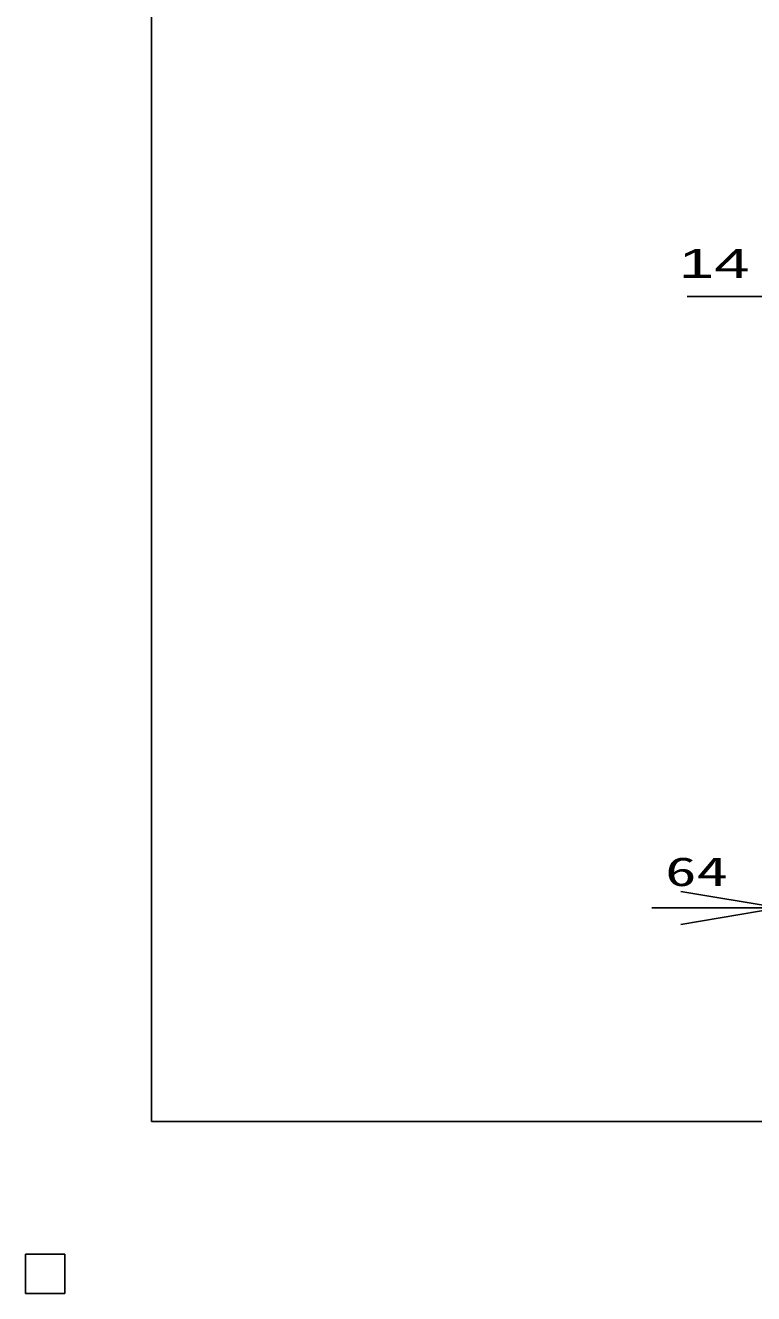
# Model space of a CAD drawing. Units: millimetres, scale not verified. Extents: x -1456 to 1389, y -1026 to 839.
# Drawn here: x -1456 to -1013, y -1026 to -254 of the extents above; entities that cross this region are included whole.
import ezdxf
from ezdxf.enums import TextEntityAlignment as Align

# ---------------------------------------------------------------- set-up
doc = ezdxf.new("R2010")
doc.units = ezdxf.units.MM
doc.header["$LTSCALE"] = 8
for name, color, linetype, lineweight in [('0_2', 150, 'Continuous', 25), ('16', 3, 'Continuous', 25), ('22', 4, 'Continuous', 25)]:
    doc.layers.add(name, color=color, linetype=linetype, lineweight=lineweight)
doc.styles.add('ベクトル', font='')
doc.styles.add('ＭＳ ゴシック', font='')
doc.styles.get('ベクトル').set_extended_font_data('ベクトル')
doc.styles.get('ＭＳ ゴシック').set_extended_font_data('MS Gothic')

# ---------------------------------------------------------------- blocks, each defined once
blk = doc.blocks.new('open_arrow')
at = {"color": 0, "linetype": 'Continuous', "lineweight": -2}
blk.add_lwpolyline([(7.5, 1.25), (0, 0), (7.5, -1.25)], dxfattribs=at)

msp = doc.modelspace()

# ---------------------------------------------------------------- linework, layer by layer
at = {"layer": '0_2'}
for p, q in [((-1379.2, -921.2), (-1379.2, 838.8)), ((1388.8, -921.2), (-1379.2, -921.2))]:
    msp.add_line(p, q, dxfattribs=at)
at = {"layer": '16'}
for p, q in [((-1432, -1002), (-1456, -1002)), ((-1456, -1002), (-1456, -1026)), ((-1432, -1002), (-1456, -1002)), ((-1456, -1002), (-1456, -1026)), ((-1432, -1002), (-1456, -1002)), ((-1456, -1002), (-1456, -1026)), ((-1432, -1002), (-1456, -1002)), ((-1456, -1002), (-1456, -1026)), ((-1432, -1002), (-1456, -1002)), ((-1456, -1002), (-1456, -1026)), ((-1432, -1026), (-1432, -1002)), ((-1432, -1026), (-1432, -1002)), ((-1432, -1026), (-1432, -1002)), ((-1432, -1026), (-1432, -1002)), ((-1432, -1026), (-1432, -1002)), ((-1456, -1026), (-1432, -1026)), ((-1456, -1026), (-1432, -1026)), ((-1456, -1026), (-1432, -1026)), ((-1456, -1026), (-1432, -1026)), ((-1456, -1026), (-1432, -1026))]:
    msp.add_line(p, q, dxfattribs=at)
at = {"layer": '22'}
for p, q in [((-1053, -419.286), (-997, -419.286)), ((-1074.582, -791.331), (-933, -791.331))]:
    msp.add_line(p, q, dxfattribs=at)
at = {"layer": '22', "color": 2}
for p, q in [((-1432, -1002), (-1456, -1002)), ((-1456, -1002), (-1456, -1026)), ((-1432, -1002), (-1456, -1002)), ((-1456, -1002), (-1456, -1026)), ((-1432, -1002), (-1456, -1002)), ((-1456, -1002), (-1456, -1026)), ((-1432, -1026), (-1432, -1002)), ((-1432, -1026), (-1432, -1002)), ((-1432, -1026), (-1432, -1002)), ((-1456, -1026), (-1432, -1026)), ((-1456, -1026), (-1432, -1026)), ((-1456, -1026), (-1432, -1026))]:
    msp.add_line(p, q, dxfattribs=at)

# ---------------------------------------------------------------- block references
at = {"layer": '22', "xscale": 8, "yscale": 8, "rotation": 180}
msp.add_blockref('open_arrow', (-997, -791.331), dxfattribs=at)

# ---------------------------------------------------------------- texts
at = {"layer": '22', "color": 2, "style": 'ベクトル', "width": 1.65}
msp.add_text(' 14 ', height=17.6, dxfattribs=at).set_placement((-1069, -399.286), align=Align.MIDDLE_LEFT)
at = {"layer": '22', "style": 'ＭＳ ゴシック', "width": 1.6}
msp.add_text('64', height=17.6, dxfattribs=at).set_placement((-1028.182, -783.331), align=Align.BOTTOM_RIGHT)

doc.saveas('drawing.dxf')
